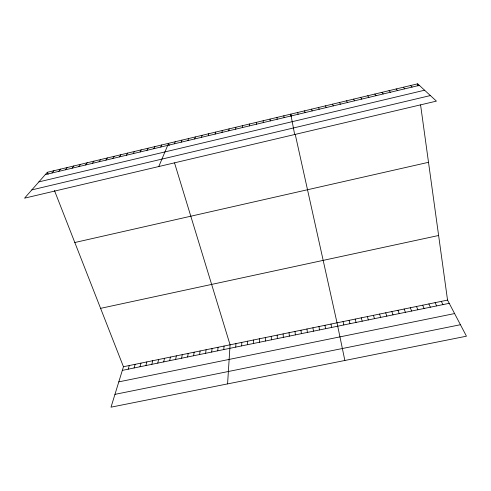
<?xml version="1.0" encoding="UTF-8"?>
<svg xmlns="http://www.w3.org/2000/svg" width="491" height="491" viewBox="0 0 491 491"><rect width="100%" height="100%" fill="white"/><g stroke="black" fill="none" stroke-linecap="round" stroke-linejoin="round"><path stroke-width="0.74" d="M253.516 343.473L253.54 339.987M247.587 344.688L247.66 341.196M249.44 125.886L249.508 123.996M241.664 345.903L241.787 342.399M235.754 347.112L235.925 343.608M227.579 383.894L230.076 344.811L174.532 162.914M242.548 127.531L242.683 125.628M223.786 349.567L224.062 346.045M217.728 350.813L218.053 347.284M235.668 129.17L235.87 127.255M211.682 352.053L212.057 348.512M205.649 353.287L206.073 349.745M199.622 354.527L200.101 350.973M228.806 130.809L229.076 128.875M193.614 355.76L194.141 352.2M187.611 356.988L188.188 353.422M221.957 132.441L222.294 130.496M181.621 358.215L182.253 354.643M175.643 359.443L176.324 355.865M169.677 360.67L170.408 357.08M215.126 134.074L215.531 132.11M163.718 361.892L164.497 358.295M157.771 363.107L158.599 359.51M208.307 135.7L208.779 133.724M151.842 364.328L152.719 360.719M145.913 365.543L146.84 361.928M140.003 366.752L140.978 363.131M201.5 137.327L202.04 135.332M134.098 367.962L135.123 364.334M128.212 369.171L129.28 365.537M194.712 138.947L195.314 136.94M54.446 190.483L123.45 366.734L111.015 407.174L466.45 336.194L447.54 300.093L420.584 104.939M187.93 140.561L188.605 138.542M181.173 142.175L181.909 140.144M174.422 143.783L175.226 141.739M158.789 166.535L168.554 143.335L169.199 145.453M160.766 147.042L161.699 144.974M153.855 148.693L154.855 146.606M146.962 150.338L148.03 148.239M140.082 151.977L141.212 149.865M133.221 153.615L134.417 151.486M126.371 155.254L127.629 153.106M119.534 156.881L120.86 154.726M112.715 158.507L114.108 156.341M105.909 160.134L107.363 157.949M99.114 161.754L100.637 159.557M92.339 163.368L93.922 161.158M85.575 164.982L87.226 162.76M78.83 166.596L80.542 164.356M72.091 168.198L73.871 165.952M65.377 169.806L67.212 167.541M58.668 171.402L60.571 169.131M51.978 172.998L53.942 170.715M47.326 172.292L24.55 198.168L436.413 101.121L417.669 83.826L47.326 172.292L48.124 174.33M45.301 174.593L419.326 85.354M38.875 181.891L424.598 90.215M31.835 189.894L430.392 95.561M74.816 242.517L428.508 162.306M100.594 308.354L438.623 235.496M123.45 366.734L447.54 300.093M122.333 370.38L449.234 303.328M118.797 381.869L454.598 313.559M114.955 394.365L460.441 324.717M410.488 85.538L412.072 87.085M403.326 87.251L404.836 88.81M396.176 88.957L397.612 90.534M389.044 90.663L390.4 92.253M381.924 92.363L383.207 93.971M374.823 94.063L376.032 95.684M367.734 95.751L368.87 97.39M360.658 97.445L361.726 99.096M353.6 99.127L354.594 100.796M346.56 100.815L347.475 102.496M441.305 301.376L442.943 304.616M339.533 102.49L340.373 104.19M435.081 302.652L436.659 305.905M428.864 303.929L430.392 307.194M332.517 104.166L333.291 105.884M422.665 305.206L424.132 308.477M416.472 306.482L417.884 309.76M410.292 307.753L411.648 311.036M325.521 105.835L326.22 107.566M404.124 309.017L405.425 312.313M397.968 310.287L399.214 313.589M318.536 107.504L319.168 109.254M391.824 311.546L393.015 314.86M385.687 312.81L386.828 316.13M379.568 314.068L380.648 317.395M311.57 109.168L312.129 110.929M373.455 315.326L374.48 318.659M367.354 316.578L368.33 319.923M304.616 110.831L305.101 112.605M361.266 317.83L362.186 321.182M355.189 319.082L356.055 322.44M349.119 320.328L349.93 323.698M297.675 112.488L298.092 114.28M343.068 321.574L343.823 324.95M291.237 116.342L290.752 114.145L294.668 134.516M295.257 134.466L337.022 322.82L344.86 360.474M330.989 324.06L331.64 327.448M324.962 325.3L325.564 328.694M318.954 326.533L319.5 329.94M283.841 115.796L284.117 117.613M312.951 327.767L313.442 331.18M417.669 83.826L417.958 85.882M306.961 329.001L307.403 332.419M276.942 117.441L277.151 119.276M300.983 330.228L301.37 333.653M295.017 331.456L295.349 334.893M289.058 332.683L289.34 336.12M270.062 119.086L270.203 120.933M283.111 333.905L283.344 337.354M277.176 335.126L277.36 338.581M263.194 120.725L263.268 122.59M271.253 336.341L271.382 339.809M265.336 337.556L265.416 341.03M259.432 338.772L259.463 342.252M256.345 122.363L256.345 124.241"/></g></svg>
